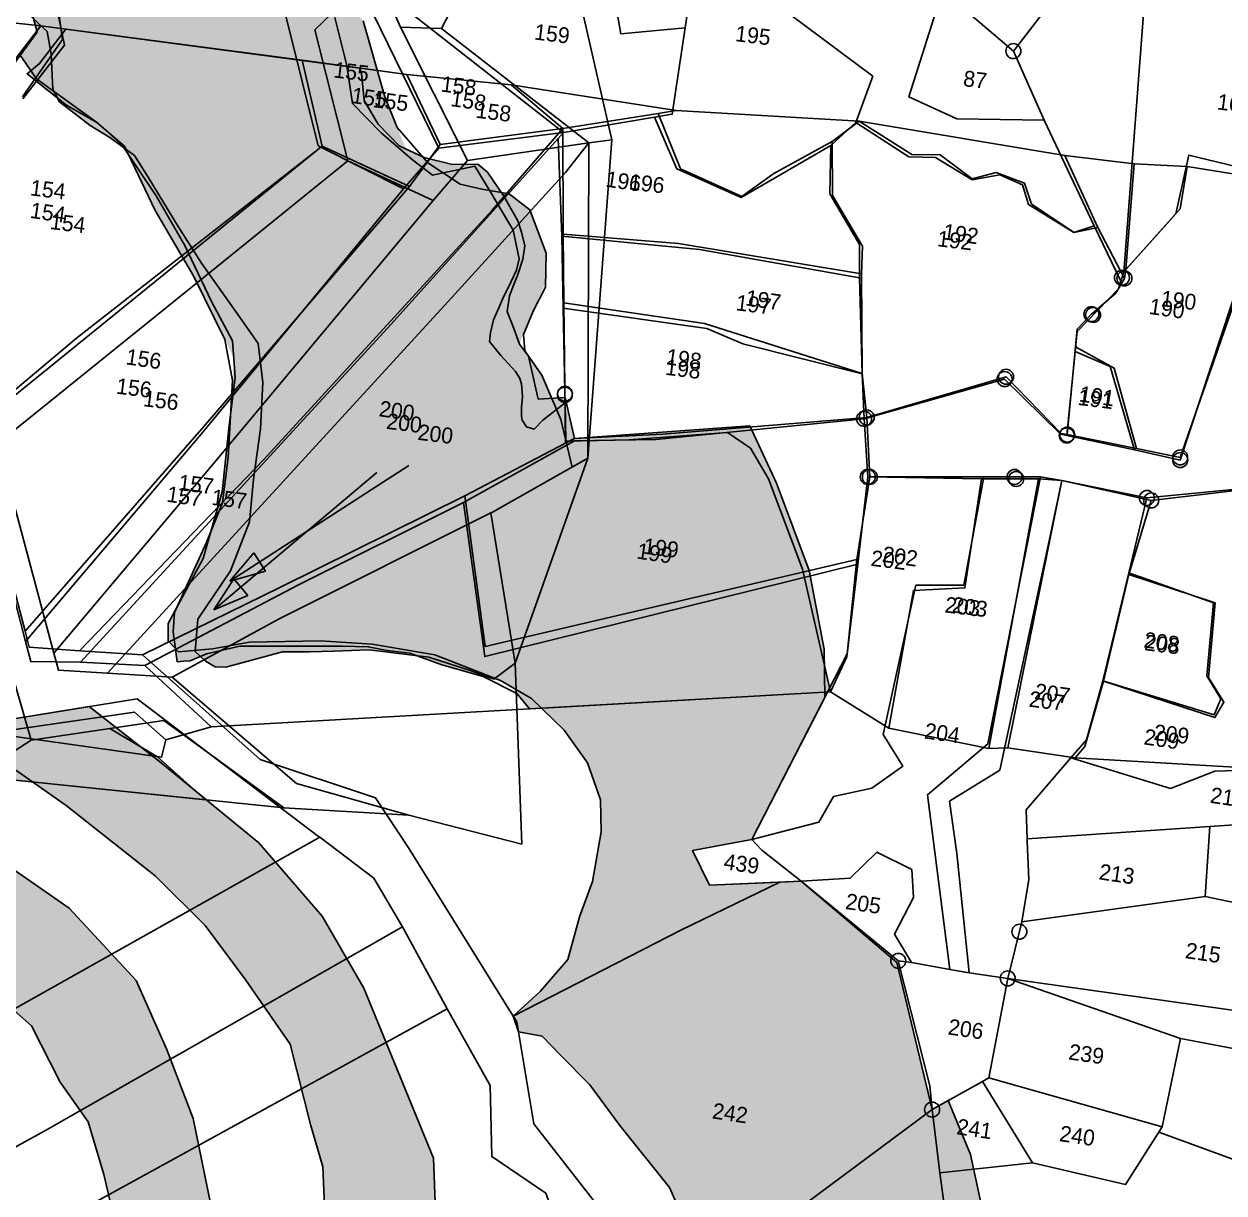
# Model space of a CAD drawing. Header units: metres. Extents: x 284220 to 286737, y 2014914 to 2019184.
# Drawn here: x 285745 to 286114.7, y 2016695.7 to 2017055.6 of the extents above; entities that cross this region are included whole.
import ezdxf
from ezdxf.enums import TextEntityAlignment as Align

# ---------------------------------------------------------------- set-up
doc = ezdxf.new("R2010")
doc.units = ezdxf.units.M
doc.header["$MEASUREMENT"] = 0
for name, color, linetype in [('OFF', 1, 'Continuous'), ('POLY_HATCH', 12, 'Continuous'), ('POLY_PARCEL', 6, 'Continuous'), ('POLY_ROAD', 30, 'Continuous'), ('POLY_WATER', 4, 'Continuous'), ('SYM_ARROW', 1, 'Continuous'), ('SYM_STONE', 1, 'Continuous'), ('TEXT_PARCEL', 7, 'Continuous')]:
    doc.layers.add(name, color=color, linetype=linetype)
doc.styles.add('TEXT_MAP', font='', dxfattribs={"height": 2.5})
doc.styles.get('TEXT_MAP').set_extended_font_data('Kruti Dev 050')
pattern_1 = [(355.24487, (285132.29, 2014891.3235), (3.5937045, 3.0417426), [3.329182, -3.329182]), (85.24487, (285135.6076, 2014891.0475), (-3.0417426, 3.5937045), [3.329182, -3.329182])]
pattern_2 = [(356.61364, (284345.1716, 2016820.4153), (3.52002, 3.126719), [3.329182, -3.329182]), (86.61364, (284348.495, 2016820.2186), (-3.126719, 3.52002), [3.329182, -3.329182])]

# ---------------------------------------------------------------- blocks, each defined once
blk = doc.blocks.new('STONE')
blk.add_circle((0, 0), 0.851)
blk = doc.blocks.new('ARROWASPECT')
h = blk.add_hatch(color=256)
h.paths.add_polyline_path([(2.85, -2.85), (3.72, -1.98), (0, 0)])
h.paths.add_polyline_path([(0, 0), (1.98, -3.72), (2.85, -2.85)])
for points in [[(0, 0), (17.15, -17.15)], [(0, 0), (1.98, -3.72)], [(0, 0), (3.72, -1.98)], [(3.72, -1.98), (1.98, -3.72)]]:
    blk.add_lwpolyline(points)
blk = doc.blocks.new('4423')
at = {"layer": 'POLY_HATCH'}
h = blk.add_hatch(dxfattribs=at)
h.set_pattern_fill('ZIGZAG', color=256, scale=26.633459, angle=-3.3864, style=0)
h.set_pattern_definition(pattern_2)
h.paths.add_polyline_path([(285736.61, 2017023.95), (285750.27, 2017023.14), (285758.49, 2017022.65), (285771.82, 2017011.54), (285773.57, 2016995.06), (285775.82, 2016991.41), (285785.62, 2016984.86), (285798.38, 2016978.26), (285804.1, 2016970.41), (285814.16, 2016956.11), (285821.96, 2016945.46), (285834.41, 2016929.97), (285840.63, 2016922.22), (285842.75, 2016910.5), (285842.97, 2016896.44), (285841.83, 2016881.13), (285841.42, 2016868.16), (285836.65, 2016852.98), (285827.66, 2016837.7), (285827.43, 2016827.87), (285830.79, 2016825.22), (285833.86, 2016823.63), (285837.03, 2016823.79), (285853.89, 2016829.47), (285862.01, 2016830.04), (285869.43, 2016830.66), (285880.04, 2016831.79), (285898.26, 2016830.71), (285918.56, 2016825.5), (285924.52, 2016830.58), (285939.91, 2016884.72), (285933.6, 2016905.07), (285926.99, 2016918.11), (285919.69, 2016927.3), (285926.39, 2016946.4), (285926.01, 2016955.06), (285920.18, 2016967.9), (285913.67, 2016972.3), (285899.57, 2016973.73), (285881.45, 2016984.17), (285874.13, 2016999.24), (285866.15, 2017021.75), (285848.39, 2017042.48), (285835.91, 2017051.3), (285827.95, 2017053.52), (285821.42, 2017052.13), (285817.23, 2017058.59), (285802.8, 2017073.99), (285794.29, 2017090.65), (285788.77, 2017104.33), (285792.2, 2017108.45), (285780.06, 2017132.9), (285766.24, 2017127.45), (285759.68, 2017135.56), (285754, 2017146.44), (285747.61, 2017151.39), (285736.81, 2017156.17), (285719.5, 2017172.81), (285727.04, 2017181.08), (285722.9, 2017193.09), (285716.77, 2017208.21), (285712.78, 2017215.81), (285634.49, 2017252.01), (285632.16, 2017293.71), (285629.7, 2017339.08), (285607.13, 2017370.54), (285576.81, 2017381.45), (285570.67, 2017378.1), (285558.99, 2017382.66), (285553.42, 2017389.66), (285540.94, 2017404.46), (285526.11, 2017427.05), (285526.63, 2017435.87), (285528.01, 2017441.41), (285529.27, 2017450.82), (285528.55, 2017456.49), (285513.58, 2017497.22), (285506.53, 2017494.33), (285502.4, 2017489.21), (285512.76, 2017445.07), (285510.61, 2017433.58), (285508.53, 2017422.11), (285509.56, 2017415.72), (285521.61, 2017399.55), (285545.18, 2017376.02), (285555.25, 2017368.04), (285589.61, 2017358.93), (285601.99, 2017344.02), (285611.95, 2017327.58), (285614.39, 2017315.49), (285616.71, 2017291.66), (285615.68, 2017277.82), (285615.47, 2017250.43), (285611.32, 2017239.78), (285600.23, 2017224.62), (285586.2, 2017213.17), (285603.49, 2017193.72), (285612.67, 2017196.27), (285634.04, 2017177.09), (285643.89, 2017165.26), (285665.64, 2017132.57), (285666.23, 2017121.08), (285666.73, 2017113.5), (285665.18, 2017103.22), (285664.91, 2017098.67), (285670.95, 2017096.89), (285673.43, 2017088.33), (285672.17, 2017072.94), (285666.81, 2017047.61), (285663.78, 2017025.97), (285685.25, 2017001.23), (285693.43, 2017007.18), (285697.84, 2017010.43), (285701.55, 2017013.72), (285717.35, 2017019.95)])
h = blk.add_hatch(dxfattribs=at)
h.set_pattern_fill('ZIGZAG', color=256, scale=26.633459, angle=-3.3864, style=0)
h.set_pattern_definition([(356.61364, (285447.549, 2016812.835), (3.52002, 3.126719), [3.329182, -3.329182]), (86.61364, (285450.8724, 2016812.6385), (-3.126719, 3.52002), [3.329182, -3.329182])])
h.paths.add_polyline_path([(285763.73, 2017024.12), (285767.78, 2017012.05), (285763.1, 2017004.83), (285768.41, 2016997.99), (285795.41, 2016981.03), (285806.9, 2016960.45), (285819.87, 2016941.23), (285833.52, 2016917.35), (285833.83, 2016876.11), (285828.69, 2016860.89), (285820.43, 2016839.29), (285820.48, 2016833.48), (285822.27, 2016824.46), (285826.18, 2016825.01), (285836.1, 2016830.03), (285853.29, 2016831.15), (285871.97, 2016832.37), (285887.51, 2016833), (285902.38, 2016828.63), (285922.96, 2016824.26), (285929.72, 2016817.05), (285937.22, 2016817.96), (286020.42, 2016828), (286009.56, 2016864.52), (285997.57, 2016891.19), (285991.5, 2016900.07), (285984.3, 2016904.42), (285954.64, 2016900.23), (285922.28, 2016897.61), (285925.69, 2016901.64), (285921.1, 2016902.69), (285921.6, 2016911.18), (285921.06, 2016915.09), (285920.38, 2016916.68), (285918.95, 2016918.7), (285909.17, 2016928.01), (285912.7, 2016937.67), (285917.71, 2016951.92), (285917.87, 2016952.86), (285915.57, 2016961.43), (285908.07, 2016972.34), (285902.71, 2016980.01), (285890.1, 2016976.5), (285877.42, 2016985), (285864.54, 2016996.61), (285862.11, 2017007.99), (285857.52, 2017022.21), (285848.55, 2017034.36), (285839.87, 2017044.95), (285828.72, 2017052.97), (285821.92, 2017056.09), (285810.34, 2017056.14), (285777.05, 2017126.87), (285773.09, 2017135.16), (285766.04, 2017133.78), (285757.34, 2017130.81), (285754.5, 2017135.24), (285749.35, 2017142.77), (285742.56, 2017152.47), (285726.64, 2017161.92), (285711.92, 2017176.18), (285718.85, 2017183.74), (285717.03, 2017199.31), (285715.08, 2017205.62), (285711.18, 2017217.43), (285679.74, 2017232.18), (285636.38, 2017252.53), (285628.03, 2017256.44), (285625.64, 2017296.82), (285622.45, 2017343.74), (285601.69, 2017374.21), (285565.06, 2017388.07), (285558.72, 2017382.65), (285548.82, 2017391.63), (285531.37, 2017409.86), (285530.83, 2017377.6), (285547.96, 2017370.74), (285577.31, 2017366.19), (285593.68, 2017350.6), (285603.81, 2017331.79), (285607.64, 2017311.42), (285610.12, 2017273.81), (285607.36, 2017246.24), (285596.91, 2017233.91), (285576.78, 2017219.34), (285595.46, 2017198.23), (285603.95, 2017201.65), (285610.6, 2017196.68), (285630.88, 2017177.03), (285660.35, 2017128.88), (285659.52, 2017099.09), (285667.63, 2017103.06), (285666.24, 2017079.59), (285659.32, 2017054.42), (285654.15, 2017031.53), (285678.88, 2017003.05), (285695.98, 2017016.49), (285701.54, 2017020.93), (285718.35, 2017023.42), (285738.54, 2017030.69), (285759.61, 2017018.89)])
h = blk.add_hatch(dxfattribs=at)
h.set_pattern_fill('ZIGZAG', color=256, scale=26.633459, angle=-3.3864, style=0)
h.set_pattern_definition(pattern_2)
h.paths.add_polyline_path([(285060.38, 2017282.29), (285037.91, 2017294.46), (285022.86, 2017299.46), (285010.95, 2017300.54), (284990.25, 2017300.87), (284982.88, 2017296.66), (284981.73, 2017268.24), (284989.47, 2017259.93), (285000.68, 2017259.64), (285020.74, 2017257.34), (285042.98, 2017253.78), (285063.35, 2017243.97), (285078.04, 2017233), (285094.27, 2017216.34), (285105.94, 2017203.57), (285123.99, 2017210.63), (285103.13, 2017233.39), (285080.97, 2017263.49)])
h.paths.add_polyline_path([(285833.49, 2016783.31), (285818.06, 2016795.36), (285803.11, 2016802.98), (285779.6, 2016797.99), (285767.07, 2016788.81), (285763.68, 2016786.03)])
h = blk.add_hatch(dxfattribs=at)
h.set_pattern_fill('ZIGZAG', color=256, scale=26.633459, angle=-4.7551, style=0)
h.set_pattern_definition(pattern_1)
h.paths.add_polyline_path([(285819.34, 2016793.62), (285796.48, 2016809.24), (285770.27, 2016803.26), (285761.65, 2016797.05), (285791.41, 2016778.89), (285819.68, 2016759.32), (285835.74, 2016745.33), (285849.12, 2016729.53), (285863.8, 2016711.09), (285871.44, 2016687.16), (285875.97, 2016674.62), (285878.54, 2016650.61), (285878.59, 2016633.51), (285880.51, 2016619.55), (285889.03, 2016606.18), (285904.3, 2016588.71), (285919.37, 2016561.83), (285921.68, 2016553.03), (285921.09, 2016539.91), (285919.34, 2016525.48), (285919.92, 2016513.68), (285920.51, 2016502.49), (285929.03, 2016495.19), (285946.26, 2016483.13), (285949.87, 2016480.11), (285956.84, 2016432.86), (285962.04, 2016422.29), (285965.06, 2016415.97), (285966.61, 2016410.27), (285965.78, 2016400.21), (285965.55, 2016390.9), (285963.6, 2016386.21), (285963.44, 2016372.04), (285963.27, 2016357.88), (285964.36, 2016340.57), (285968.14, 2016318.98), (285971.65, 2016299.92), (285958.92, 2016291.72), (285957.7, 2016303.14), (285954.51, 2016313.53), (285942.85, 2016337.8), (285935.72, 2016349.53), (285935.05, 2016359.72), (285935.88, 2016369.78), (285939.86, 2016393.25), (285943.14, 2016427.75), (285940.5, 2016456.84), (285937.6, 2016470.75), (285929.63, 2016484.58), (285916.79, 2016494.76), (285902.37, 2016510.14), (285896.62, 2016520.24), (285891.58, 2016538.89), (285889.44, 2016555.78), (285882.69, 2016565.97), (285856.3, 2016589.94), (285850.64, 2016594.97), (285848.63, 2016607.29), (285847.99, 2016630.13), (285844, 2016656.62), (285835.86, 2016686.67), (285826.42, 2016707.21), (285815.93, 2016727.33), (285794.33, 2016747.86), (285776, 2016759.01), (285745.39, 2016768.64), (285729.04, 2016771.41), (285705.25, 2016752.5), (285699.97, 2016748.3), (285702.78, 2016762.06), (285703.03, 2016783.31), (285698.29, 2016811.56), (285684.4, 2016857.78), (285667.6, 2016889.98), (285661.97, 2016913.74), (285662.39, 2016924.85), (285657.85, 2016949.53), (285649.62, 2016975.74), (285627.93, 2017005.6), (285619.34, 2017022.9), (285594.65, 2017025.14), (285604.84, 2017001.47), (285614.78, 2016986.97), (285621.66, 2016978.3), (285628.85, 2016966.13), (285632.19, 2016952.61), (285635.88, 2016936.1), (285636.93, 2016924.36), (285638.07, 2016913.63), (285643.4, 2016892.42), (285652.67, 2016869.88), (285663.24, 2016847.88), (285672.18, 2016827.39), (285679.86, 2016797.88), (285681.92, 2016786.06), (285683.76, 2016771.73), (285684.44, 2016761.54), (285683.98, 2016756.01), (285683.22, 2016746.96), (285682.22, 2016740.97), (285681.51, 2016738.49), (285694.97, 2016741.93), (285713.63, 2016746.96), (285723.27, 2016747.17), (285733.17, 2016744.32), (285745.88, 2016738.71), (285763.74, 2016728.11), (285785.18, 2016711.64), (285794.95, 2016695.13), (285804.14, 2016683.73), (285809.93, 2016668.05), (285812.7, 2016658.71), (285815.59, 2016644.79), (285818.78, 2016622.24), (285821.07, 2016611.09), (285820.23, 2016601.03), (285818.18, 2016588.54), (285821.24, 2016582.72), (285826.9, 2016577.69), (285838.86, 2016569.1), (285850.85, 2016561.01), (285857.35, 2016553.89), (285865.24, 2016545.13), (285870.27, 2016526.48), (285877.82, 2016513.7), (285886.47, 2016495.76), (285894.4, 2016481.43), (285901.28, 2016466.67), (285909.75, 2016452.8), (285909.58, 2016444.71), (285914.49, 2016424.55), (285915.33, 2016416.38), (285911.88, 2016392.53), (285912.89, 2016380.29), (285913.18, 2016371.66), (285911.89, 2016368.22), (285908.2, 2016360.42), (285907.23, 2016354.93), (285907.61, 2016353.38), (285910.63, 2016340.98), (285921.2, 2016321.87), (285924.9, 2016311.43), (285927.46, 2016299.57), (285924.52, 2016282.59), (285922.35, 2016274.67), (285919.41, 2016266.28), (285877.11, 2016239.06), (285874.8, 2016245.2), (285877.31, 2016275.38), (285877.13, 2016315.91), (285876.83, 2016336.7), (285875.27, 2016348.03), (285867.44, 2016357.74), (285857.2, 2016368.72), (285824.45, 2016352.7), (285813.59, 2016343.98), (285820.6, 2016336.82), (285829.57, 2016328.98), (285835.45, 2016320.39), (285839.43, 2016307.4), (285842.63, 2016278.77), (285842.21, 2016273.74), (285840.95, 2016252.58), (285845.11, 2016235.52), (285851.72, 2016222.71), (285843.09, 2016217.15), (285836.79, 2016213.06), (285844.63, 2016205.9), (285860.49, 2016195.47), (285869.63, 2016189.64), (285881.21, 2016176.52), (285893.37, 2016164.37), (285897.65, 2016154.9), (285899.29, 2016144.13), (285898.2, 2016118.9), (285898, 2016104.23), (285903.66, 2016099.2), (285919.18, 2016084.74), (285927.52, 2016075.44), (285931.05, 2016062.99), (285933.69, 2016046.06), (285941.04, 2016030.76), (285944.56, 2016018.31), (285943.1, 2016006.79), (285937.73, 2015991.03), (285934.06, 2015982.5), (285941.16, 2015979.95), (285963.19, 2016013.46), (285968.14, 2016084.41), (285953.83, 2016102.53), (285952.97, 2016132.62), (285956.06, 2016152.48), (285945.6, 2016182.43), (285951.79, 2016206.99), (285967.93, 2016243.49), (285982.99, 2016297.64), (285983.71, 2016306.36), (285984.07, 2016380.16), (285983.35, 2016399.8), (285984.62, 2016425.2), (285984.78, 2016438.16), (285978.15, 2016454.52), (285964.75, 2016487.62), (285962.88, 2016492.46), (285939.21, 2016509.44), (285934.46, 2016519.3), (285933.83, 2016523.91), (285937.73, 2016540.3), (285939.83, 2016547.21), (285935.92, 2016567.29), (285930.59, 2016582.42), (285915.28, 2016605.47), (285907.1, 2016622.86), (285906.14, 2016635.6), (285907.18, 2016654.25), (285910.7, 2016666.11), (285909.27, 2016679.4), (285884.94, 2016729.41), (285870.97, 2016750.33), (285850.41, 2016771.28)])
h = blk.add_hatch(dxfattribs=at)
h.set_pattern_fill('ZIGZAG', color=256, scale=26.633459, angle=-4.7551, style=0)
h.set_pattern_definition(pattern_1)
h.paths.add_polyline_path([(286137.48, 2016306.97), (286138.38, 2016317.75), (286135.95, 2016327.2), (286131.37, 2016340.61), (286125.85, 2016350.96), (286106.64, 2016371.45), (286087.62, 2016379.55), (286077.51, 2016383.93), (286071.15, 2016389.68), (286079.6, 2016394.61), (286097.35, 2016404.79), (286103.77, 2016409.48), (286094.92, 2016424.12), (286081.93, 2016442.09), (286069.94, 2016457.56), (286060.49, 2016464.78), (286039.35, 2016471.76), (286025.8, 2016473.29), (286023.03, 2016473.93), (286022.43, 2016476.39), (286024.3, 2016479.45), (286028.86, 2016485.9), (286031.39, 2016487.3), (286033.45, 2016487.93), (286036.38, 2016489.3), (286038.81, 2016489.5), (286040.41, 2016489.37), (286044.32, 2016489.47), (286051.59, 2016488.44), (286054.72, 2016487.37), (286058.52, 2016484.64), (286068.51, 2016478.99), (286080.1, 2016468.37), (286090.89, 2016457.83), (286106.17, 2016443.29), (286125.52, 2016450.14), (286118.96, 2016452.21), (286080.26, 2016505.6), (286070.33, 2016505.77), (286059.65, 2016507.87), (286053.75, 2016509.56), (286050.66, 2016511.03), (286050.39, 2016512.66), (286050.99, 2016515.02), (286058.38, 2016526.47), (286070.47, 2016541.39), (286080.88, 2016560.23), (286085.01, 2016575.96), (286086.47, 2016583.88), (286085.4, 2016619.35), (286082.07, 2016646.97), (286075.67, 2016676.45), (286071.64, 2016690.85), (286063.88, 2016706.65), (286059.19, 2016703.63), (286045.68, 2016747.4), (286015.17, 2016770.13), (285987.54, 2016767.17), (285981.73, 2016777.3), (285999.48, 2016781.82), (286018.83, 2016826.16), (286017.63, 2016840.73), (286011.6, 2016864.2), (286000.01, 2016890.04), (285990.87, 2016906.79), (285938.07, 2016899.6), (285934.46, 2016911.77), (285926.37, 2016910.84), (285922.61, 2016923.61), (285919.68, 2016927.07), (285917.65, 2016931.66), (285915.25, 2016936.69), (285915.65, 2016941.48), (285916.75, 2016945.01), (285917.81, 2016948.13), (285919.01, 2016952.86), (285919.34, 2016956.85), (285918.07, 2016960.98), (285916.74, 2016964.31), (285912.11, 2016971.53), (285906.65, 2016978.41), (285903.62, 2016980.67), (285895.93, 2016980.11), (285887.21, 2016981.64), (285879.42, 2016984.7), (285872.69, 2016990.89), (285868.03, 2016997.71), (285866.7, 2017005.86), (285866.04, 2017007.45), (285776.37, 2017013.57), (285769.03, 2017002.64), (285765.53, 2016999.32), (285769.33, 2016996.59), (285778.08, 2016990.63), (285787.74, 2016985.81), (285795.66, 2016979.52), (285806.92, 2016964.92), (285816.58, 2016950.44), (285825.67, 2016934.01), (285832.76, 2016922.56), (285834.26, 2016911.58), (285833.37, 2016895.98), (285832.57, 2016876.75), (285828.05, 2016856.22), (285820.66, 2016839.95), (285818.72, 2016835.86), (285819.09, 2016830.6), (285822.45, 2016827.51), (285832.64, 2016829.07), (285843.73, 2016831.77), (285865.2, 2016833.6), (285880.88, 2016833.5), (285900.02, 2016831.51), (285920.4, 2016824.99), (285930.06, 2016820.16), (285940.58, 2016811.25), (285948.24, 2016801.77), (285952.97, 2016790.92), (285953.77, 2016781.2), (285952.11, 2016766.06), (285948.78, 2016755.08), (285946.08, 2016742.04), (285938.4, 2016731.83), (285930.72, 2016723.83), (285932.62, 2016719.15), (285939.79, 2016718.28), (285945.78, 2016712.95), (285955.14, 2016704.54), (285965.03, 2016692.86), (285981.25, 2016675.03), (285991.3, 2016655.7), (285998.81, 2016652.53), (286006.32, 2016637.96), (286009.35, 2016626.05), (286011.85, 2016617.4), (286012.45, 2016610.12), (286011.49, 2016603.36), (286010.45, 2016585.96), (286009.92, 2016579.57), (286007.79, 2016573.31), (286001.1, 2016560.6), (285994.98, 2016554.68), (285989.99, 2016547.86), (285986.79, 2016543.88), (285981.94, 2016545.37), (285960.68, 2016517.38), (285981.44, 2016498.09), (286000.92, 2016434.52), (286000.4, 2016352.18), (286005.47, 2016341.9), (286010.34, 2016323), (286011.47, 2016307.63), (286011.34, 2016296.38), (286011.17, 2016289.56), (286007.98, 2016275.35), (285998.16, 2016254.06), (285980.86, 2016220.12), (285972.34, 2016204.74), (285968.58, 2016198.22), (285968.62, 2016178.66), (285976.55, 2016148.25), (285979.07, 2016129.49), (286097.23, 2016167.78), (286101.36, 2016177.02), (286109.08, 2016192.46), (286119.07, 2016210.93), (286124.66, 2016224.94), (286129.18, 2016240.64), (286131.87, 2016258.51), (286136.25, 2016292.2)])
blk.add_circle((286121.72, 2016904.75), 2.27)
at = {"layer": 'OFF'}
for points in [[(285943.69, 2016990.56), (285924.97, 2017053.66)], [(285743.35, 2017015.16), (285768.78, 2017014.08)], [(285768.78, 2017014.08), (285848.49, 2017008.73)], [(285848.49, 2017008.73), (285880.4, 2017006.39)], [(285880.4, 2017006.39), (285912.12, 2017005.3)], [(285912.12, 2017005.3), (285962.56, 2017000.68)], [(285962.56, 2017000.68), (286018.12, 2017000.98)], [(286018.12, 2017000.98), (286080.97, 2016994.57)], [(286080.97, 2016994.57), (286102.11, 2016993.46)], [(286102.11, 2016993.46), (286118.21, 2016993.62)], [(286118.21, 2016993.62), (286150.58, 2016990.54)], [(285942.51, 2016893.89), (285943.69, 2016990.56)], [(285924.52, 2016830.58), (285942.51, 2016893.89)], [(285833.72, 2016805.46), (286020.42, 2016828)], [(285895.24, 2016782.59), (285929.99, 2016776.01), (285924.52, 2016830.58)], [(286020.42, 2016828), (286038.74, 2016818.14)], [(286038.74, 2016818.14), (286069.41, 2016813.85)], [(286069.41, 2016813.85), (286075.17, 2016814.46)], [(286075.17, 2016814.46), (286095.65, 2016812.68)], [(286095.65, 2016812.68), (286154.42, 2016813.01)], [(285820.25, 2016800.67), (285833.72, 2016805.46)], [(285755.62, 2016800.21), (285819.37, 2016795.29), (285820.25, 2016800.67)], [(285763.68, 2016786.03), (285857.28, 2016782.39)], [(285857.28, 2016782.39), (285895.24, 2016782.59)]]:
    blk.add_lwpolyline(points, dxfattribs=at)
at = {"layer": 'POLY_HATCH'}
for points in [[(285866.15, 2017021.75), (285874.13, 2016999.24), (285878.52, 2016990.19), (285888.47, 2016980.12), (285898.67, 2016974.25), (285905.29, 2016973.15), (285913.67, 2016972.3), (285920.18, 2016967.9), (285926.01, 2016955.06), (285926.46, 2016944.84), (285923.2, 2016937.31), (285920.67, 2016930.08), (285921.43, 2016925.11), (285926.99, 2016918.11), (285933.6, 2016905.07), (285937.98, 2016890.94), (285942.51, 2016893.89), (285924.52, 2016830.58), (285918.33, 2016825.31), (285910.73, 2016827.51), (285898.26, 2016830.71), (285880.04, 2016831.79), (285869.43, 2016830.66), (285862.01, 2016830.04), (285853.89, 2016829.47), (285837.03, 2016823.79), (285833.86, 2016823.63), (285830.79, 2016825.22), (285827.43, 2016827.87), (285827.66, 2016837.7), (285836.65, 2016852.98), (285841.42, 2016868.16), (285841.83, 2016881.13), (285842.97, 2016896.44), (285842.75, 2016910.5), (285840.63, 2016922.22), (285834.41, 2016929.97), (285821.96, 2016945.46), (285814.16, 2016956.11), (285804.1, 2016970.41), (285799.55, 2016976.66), (285791.76, 2016981.68), (285785.62, 2016984.86), (285775.82, 2016991.41), (285773.57, 2016995.06), (285772.44, 2017005.66), (285770.73, 2017012.44), (285763.03, 2017018.87)], [(285857.52, 2017022.21), (285862.11, 2017007.99), (285864.54, 2016996.61), (285873.74, 2016988.32), (285883.76, 2016980.75), (285890.1, 2016976.5), (285902.71, 2016980.01), (285908.07, 2016972.34), (285915.57, 2016961.43), (285917.87, 2016952.86), (285917.28, 2016949.41), (285915.89, 2016945.62), (285913.64, 2016940.33), (285912.7, 2016937.67), (285911.32, 2016933.88), (285910.7, 2016930.04), (285910.54, 2016927.34), (285914.18, 2016923.25), (285918.95, 2016918.7), (285920.38, 2016916.68), (285921.06, 2016915.09), (285921.6, 2016911.18), (285921.42, 2016908.1), (285921.65, 2016905.37), (285921.97, 2016904.19), (285923.4, 2016902.17), (285925.69, 2016901.64), (285928.19, 2016904.59), (285934.55, 2016910.17), (285935.5, 2016898.68), (285954.64, 2016900.23), (285984.3, 2016904.42), (285991.5, 2016900.07), (285997.57, 2016891.19), (286009.56, 2016864.52), (286020.42, 2016828), (285937.22, 2016817.96), (285929.72, 2016817.05), (285925.6, 2016821.45), (285915.01, 2016825.95), (285902.38, 2016828.63), (285892.47, 2016831.54), (285885.51, 2016831.96), (285879.74, 2016832.68), (285871.97, 2016832.37), (285853.29, 2016831.15), (285840.84, 2016830.34), (285830.97, 2016827.43), (285826.18, 2016825.01), (285824.22, 2016824.73), (285822.27, 2016824.46), (285820.48, 2016833.48), (285820.43, 2016839.29), (285828.69, 2016860.89), (285832.92, 2016873.42), (285833.74, 2016887.32), (285833.57, 2016910.58), (285830.41, 2016922.78), (285819.87, 2016941.23), (285806.9, 2016960.45), (285796.38, 2016979.28), (285787.47, 2016986.01), (285768.41, 2016997.99), (285763.1, 2017004.83), (285767.78, 2017012.05), (285763.73, 2017024.12)], [(285763.74, 2016728.11), (285785.18, 2016711.64), (285794.95, 2016695.13), (285804.14, 2016683.73), (285809.93, 2016668.05), (285812.7, 2016658.71)], [(285910.7, 2016666.11), (285909.27, 2016679.4), (285884.94, 2016729.41), (285870.97, 2016750.33), (285850.41, 2016771.28), (285819.34, 2016793.62), (285796.48, 2016809.24), (285770.27, 2016803.26), (285761.65, 2016797.05), (285791.41, 2016778.89), (285819.68, 2016759.32), (285835.74, 2016745.33), (285849.12, 2016729.53), (285863.8, 2016711.09), (285871.44, 2016687.16), (285875.97, 2016674.62), (285878.54, 2016650.61)], [(285844, 2016656.62), (285835.86, 2016686.67), (285826.42, 2016707.21), (285815.93, 2016727.33), (285794.33, 2016747.86), (285776, 2016759.01), (285745.39, 2016768.64), (285729.04, 2016771.41), (285705.25, 2016752.5), (285699.97, 2016748.3), (285702.78, 2016762.06), (285703.03, 2016783.31), (285698.29, 2016811.56), (285684.4, 2016857.78), (285667.6, 2016889.98), (285661.97, 2016913.74), (285662.39, 2016924.85), (285657.85, 2016949.53), (285649.62, 2016975.74), (285627.93, 2017005.6), (285619.34, 2017022.9), (285594.65, 2017025.14)], [(285776.37, 2017013.57), (285769.03, 2017002.64), (285765.53, 2016999.32), (285769.33, 2016996.59), (285778.08, 2016990.63), (285787.74, 2016985.81), (285795.66, 2016979.52), (285806.92, 2016964.92), (285816.58, 2016950.44), (285825.67, 2016934.01), (285832.76, 2016922.56), (285834.26, 2016911.58), (285833.37, 2016895.98), (285832.57, 2016876.75), (285828.05, 2016856.22), (285820.66, 2016839.95), (285818.72, 2016835.86), (285819.09, 2016830.6), (285822.45, 2016827.51), (285832.64, 2016829.07), (285843.73, 2016831.77), (285865.2, 2016833.6), (285880.88, 2016833.5), (285900.02, 2016831.51), (285920.4, 2016824.99), (285930.06, 2016820.16), (285940.58, 2016811.25), (285948.24, 2016801.77), (285952.97, 2016790.92), (285953.77, 2016781.2), (285952.11, 2016766.06), (285948.78, 2016755.08), (285946.08, 2016742.04), (285938.4, 2016731.83), (285930.72, 2016723.83), (285932.62, 2016719.15), (285939.79, 2016718.28), (285945.78, 2016712.95), (285955.14, 2016704.54), (285965.03, 2016692.86), (285981.25, 2016675.03), (285991.3, 2016655.7)], [(286075.67, 2016676.45), (286071.64, 2016690.85), (286063.88, 2016706.65), (286059.19, 2016703.63), (286045.68, 2016747.4), (286015.17, 2016770.13), (285987.54, 2016767.17), (285981.73, 2016777.3), (285999.48, 2016781.82), (286018.83, 2016826.16), (286017.63, 2016840.73), (286011.6, 2016864.2), (286000.01, 2016890.04), (285990.87, 2016906.79), (285938.07, 2016899.6), (285934.46, 2016911.77), (285926.37, 2016910.84), (285922.61, 2016923.61), (285919.68, 2016927.07), (285917.65, 2016931.66), (285915.25, 2016936.69), (285915.65, 2016941.48), (285916.75, 2016945.01), (285917.81, 2016948.13), (285919.01, 2016952.86), (285919.34, 2016956.85), (285918.07, 2016960.98), (285916.74, 2016964.31), (285912.11, 2016971.53), (285906.65, 2016978.41), (285903.62, 2016980.67), (285895.93, 2016980.11), (285887.21, 2016981.64), (285879.42, 2016984.7), (285872.69, 2016990.89), (285868.03, 2016997.71), (285866.7, 2017005.86), (285866.04, 2017007.45), (285776.37, 2017013.57)], [(285763.68, 2016786.03), (285767.07, 2016788.81), (285779.6, 2016797.99), (285803.11, 2016802.98), (285818.06, 2016795.36), (285833.49, 2016783.31), (285763.68, 2016786.03)]]:
    blk.add_lwpolyline(points, dxfattribs=at)
at = {"layer": 'POLY_PARCEL'}
for points in [[(285963.66, 2017025.91), (285967.97, 2017076.22)], [(286063.39, 2017025.15), (286075.81, 2017043.62), (286066.53, 2017053.27), (286020.54, 2017062.64), (286005.96, 2017070.15), (285993.34, 2017069.17), (285985.04, 2017074.58)], [(286101.01, 2016960.56), (286102.23, 2017058.85), (286113.74, 2017068.68)], [(285756.31, 2016994.39), (285767.78, 2017012.05), (285763.73, 2017024.12), (285808.07, 2017060.97)], [(285764.76, 2016991.67), (285776.25, 2017008.66), (285772.7, 2017021.61), (285817.23, 2017058.59)], [(285978.17, 2017058.25), (285978.25, 2017042.99), (286021.4, 2017014.84), (286017.11, 2017000.57)], [(285936.34, 2017056.03), (285944.3, 2017022.85), (285963.66, 2017025.91)], [(286074.03, 2017004.85), (286047.59, 2017003.64), (286032.66, 2017009.28), (286040.83, 2017042.11)], [(286040.83, 2017042.11), (286063.39, 2017025.15)], [(285855.78, 2016982.79), (285854.95, 2016983.14), (285842.78, 2017021.39), (285860.39, 2017039.21)], [(285864.21, 2016979.21), (285851.71, 2017018.16), (285869.02, 2017037.19)], [(285869.02, 2017037.19), (285877.6, 2017020.57)], [(285889.96, 2017020.98), (285894.49, 2017031.28)], [(285764.54, 2016992.25), (285775.62, 2017010.33), (285772.88, 2017023.19), (285782.07, 2017030.4)], [(285869.16, 2017023.87), (285891.49, 2016984.79)], [(285928.93, 2016991.9), (285881.81, 2017024.1)], [(285956.15, 2016998.27), (285961.45, 2016999.51), (285963.66, 2017025.91)], [(286074.03, 2017004.85), (286063.39, 2017025.15)], [(285877.6, 2017020.57), (285889.96, 2017020.98)], [(285877.6, 2017020.57), (285900.38, 2016981.62)], [(285889.96, 2017020.98), (285936.8, 2016989.23)], [(285757.03, 2016996.77), (285768.78, 2017014.08)], [(285848.49, 2017008.73), (285856.15, 2016983.11)], [(285891.84, 2016985.92), (285880.4, 2017006.39)], [(285928.62, 2016993.04), (285912.12, 2017005.3)], [(286091.23, 2016973.91), (286074.03, 2017004.85)], [(285928.62, 2016993.04), (285957.14, 2016999.46)], [(285928.93, 2016991.9), (285956.15, 2016998.27)], [(286010.02, 2016993.12), (285983.87, 2016975.71), (285963.87, 2016983.05), (285956.15, 2016998.27)], [(285957.14, 2016999.46), (285962.56, 2017000.68)], [(285957.14, 2016999.46), (285964.96, 2016983.12), (285984.09, 2016975.95), (285993.3, 2016983.55), (286010.28, 2016994.35)], [(286017.11, 2017000.57), (286010.02, 2016993.12)], [(286010.28, 2016994.35), (286018.12, 2017000.98)], [(286017.11, 2017000.57), (286033.8, 2016991.22), (286041.92, 2016991.49), (286053.45, 2016985.46), (286061.71, 2016987.55), (286068.69, 2016984.95), (286070.92, 2016979.08), (286085.14, 2016971.5), (286091.23, 2016973.91)], [(286018.12, 2017000.98), (286034.65, 2016992), (286043.26, 2016992.35), (286053.43, 2016985.72), (286060.5, 2016988.13), (286069.28, 2016985.47), (286071.77, 2016979.27), (286085.27, 2016971.5), (286092.3, 2016973.49)], [(286092.3, 2016973.49), (286080.97, 2016994.57)], [(286151.11, 2016991.41), (286118.45, 2016997.11), (286115.67, 2016979.15), (286101.01, 2016960.56)], [(285891.49, 2016984.79), (285928.93, 2016991.9)], [(285891.84, 2016985.92), (285928.62, 2016993.04)], [(285908.79, 2016967.08), (285928.62, 2016993.04)], [(285927.42, 2016989.99), (285928.93, 2016991.9)], [(285930.7, 2016961.16), (285928.62, 2016993.04)], [(286021.23, 2016953.64), (286020.54, 2016963.73), (286010.58, 2016978.49), (286010.02, 2016993.12)], [(286010.28, 2016994.35), (286011.41, 2016978.07), (286021.54, 2016963.3), (286021.71, 2016954.93)], [(286101.59, 2016961.35), (286116.92, 2016980.65), (286118.21, 2016993.62)], [(286101.59, 2016961.35), (286102.11, 2016993.46)], [(286107.73, 2016907), (286121.72, 2016904.75), (286141.76, 2016981.42), (286151.11, 2016991.41)], [(285792.97, 2016822.45), (285880.45, 2016930.66), (285927.42, 2016989.99)], [(285900.38, 2016981.62), (285936.8, 2016989.23)], [(285930.36, 2016960.56), (285927.42, 2016989.99)], [(285930.29, 2016979.84), (285936.8, 2016989.23)], [(285936.8, 2016989.23), (285943.69, 2016990.56)], [(285936.8, 2016989.23), (285942.51, 2016893.89)], [(286150.58, 2016990.54), (286142.39, 2016979.65), (286121.66, 2016905.57), (286108.28, 2016907.39)], [(285891.49, 2016984.79), (285881.56, 2016971.83)], [(285883.37, 2016972.6), (285891.84, 2016985.92)], [(285855.78, 2016982.79), (285755.37, 2016890.33)], [(285856.15, 2016983.11), (285785.51, 2016920.33)], [(285881.56, 2016971.83), (285855.78, 2016982.79)], [(285856.15, 2016983.11), (285883.37, 2016972.6)], [(285900.38, 2016981.62), (285890.78, 2016968.84)], [(285763.73, 2016886.97), (285826.6, 2016944.65), (285864.21, 2016979.21)], [(285801.34, 2016819.68), (285899.23, 2016941.01), (285930.29, 2016979.84)], [(285864.21, 2016979.21), (285890.78, 2016968.84)], [(285883.37, 2016972.6), (285825.79, 2016896.13), (285775.62, 2016830.74)], [(286091.23, 2016973.91), (286100.32, 2016957.66)], [(286092.3, 2016973.49), (286101.36, 2016958.59)], [(285881.56, 2016971.83), (285825.55, 2016894.32), (285775.99, 2016827.66)], [(285890.78, 2016968.84), (285829, 2016884.61), (285784.79, 2016824.7)], [(285792.43, 2016825.94), (285844.55, 2016887.3), (285908.79, 2016967.08)], [(286021.23, 2016953.64), (285972.31, 2016959.11), (285930.36, 2016960.56)], [(285932.17, 2016938.74), (285930.36, 2016960.56)], [(285930.7, 2016961.16), (285932.28, 2016940.4)], [(286021.71, 2016954.93), (285965.83, 2016960.59), (285930.7, 2016961.16)], [(286101.36, 2016958.59), (286098.99, 2016954.01)], [(286101.01, 2016960.56), (286100.32, 2016957.66)], [(286101.36, 2016958.59), (286101.59, 2016961.35)], [(286021.71, 2016954.93), (286023.9, 2016924.83)], [(286100.32, 2016957.66), (286099.75, 2016955.29), (286088.06, 2016941.67), (286087.84, 2016935.58)], [(286023.91, 2016924.72), (286021.23, 2016953.64)], [(286098.99, 2016954.01), (286092.04, 2016947.15), (286088, 2016942.34), (286087.84, 2016936.99)], [(285932.28, 2016940.4), (285935.51, 2016898.05)], [(285932.28, 2016940.4), (285975.22, 2016936.88), (286023.9, 2016924.83)], [(285932.17, 2016938.74), (285976.06, 2016935.44), (285987.17, 2016931.43), (286023.91, 2016924.72)], [(285938.14, 2016898.9), (285935.5, 2016898.68), (285932.17, 2016938.74)], [(286087.84, 2016936.99), (286087.07, 2016910.28)], [(286087.84, 2016936.99), (286099.94, 2016931.27), (286108.28, 2016907.39)], [(286087.84, 2016935.58), (286086.91, 2016910.01)], [(286087.84, 2016935.58), (286098.73, 2016931.69), (286107.73, 2016907)], [(286025.34, 2016911.14), (286067.06, 2016925.84), (286085.04, 2016910.28), (286086.91, 2016910.01)], [(286087.07, 2016910.28), (286085.18, 2016910.53), (286067.43, 2016926.58), (286026.08, 2016911.59)], [(286023.9, 2016924.83), (286026.08, 2016911.59)], [(286025.34, 2016911.14), (286023.91, 2016924.72)], [(285785.51, 2016920.33), (285755.39, 2016891.62)], [(286025.34, 2016911.14), (285962.74, 2016900.89), (285938.14, 2016898.9)], [(286026.08, 2016911.59), (285964.77, 2016902.66)], [(286027.55, 2016893.65), (286025.34, 2016911.14)], [(286026.08, 2016911.59), (286028.17, 2016893.66)], [(286086.91, 2016910.01), (286107.73, 2016907)], [(286108.28, 2016907.39), (286087.07, 2016910.28)], [(285964.77, 2016902.66), (285938.07, 2016899.6), (285935.51, 2016898.05)], [(285938.14, 2016898.9), (285905.76, 2016878.11)], [(285935.51, 2016898.05), (285906, 2016880.19)], [(286079.25, 2016896.32), (286062, 2016895.24)], [(286062.7, 2016895.86), (286071.94, 2016896.45), (286079.8, 2016896.95)], [(286086.31, 2016896.28), (286112.37, 2016892.65)], [(286113.73, 2016891.99), (286086.31, 2016896.28)], [(286230.33, 2016857.29), (286155.8, 2016899.71), (286112.37, 2016892.65)], [(286229.76, 2016857.57), (286156.12, 2016899.73), (286113.73, 2016891.99)], [(285942.51, 2016893.89), (285914.72, 2016875.81), (285914.2, 2016875.5)], [(286062.7, 2016895.86), (286058.66, 2016862.77), (286044.21, 2016861.83), (286037.2, 2016816.12), (286043.68, 2016806.86), (286034.72, 2016799.67), (286023.29, 2016796.34), (286019.4, 2016788.3), (285999.48, 2016781.82)], [(286025.83, 2016868.51), (286028.17, 2016893.66)], [(286027.55, 2016893.65), (286026.17, 2016867.12)], [(286062, 2016895.24), (286027.55, 2016893.65)], [(286028.17, 2016893.66), (286062.7, 2016895.86)], [(286062, 2016895.24), (286059.08, 2016861.96), (286043.52, 2016860.21), (286038.74, 2016818.14)], [(286112.37, 2016892.65), (286108.31, 2016869.63)], [(286113.73, 2016891.99), (286108.35, 2016869.16)], [(285906, 2016880.19), (285852, 2016848.98), (285811.57, 2016825.86)], [(285905.76, 2016878.11), (285857.46, 2016850.02)], [(285905.76, 2016878.11), (285915.14, 2016831.95), (286026.17, 2016867.12)], [(286025.83, 2016868.51), (285915.1, 2016834.99), (285906, 2016880.19)], [(285914.2, 2016875.5), (285852.45, 2016839.51)], [(285914.2, 2016875.5), (285924.52, 2016830.58)], [(285999.48, 2016781.82), (286024.75, 2016839.72), (286025.83, 2016868.51)], [(286026.17, 2016867.12), (286024.69, 2016838.82), (286020.42, 2016828)], [(286108.31, 2016869.63), (286134.53, 2016862.24), (286133.97, 2016840), (286138.57, 2016833.4), (286136.86, 2016828.4), (286102.61, 2016836.53)], [(286108.31, 2016869.63), (286102.61, 2016836.53)], [(286102.79, 2016836.49), (286137.19, 2016827.58), (286139.58, 2016832.4), (286134.47, 2016839.57), (286135.04, 2016862.24), (286108.35, 2016869.16)], [(286108.35, 2016869.16), (286102.79, 2016836.49)], [(285857.46, 2016850.02), (285812.56, 2016822.69)], [(285852.45, 2016839.51), (285821.05, 2016819.77)], [(286102.61, 2016836.53), (286098.75, 2016818.42), (286094.36, 2016812.6)], [(286102.79, 2016836.49), (286098.35, 2016816.34), (286095.65, 2016812.68)], [(286094.36, 2016812.6), (286081.87, 2016796.03), (286082.72, 2016787.29)], [(286094.36, 2016812.6), (286125.12, 2016805.33), (286138.22, 2016811.37), (286154.16, 2016812.91)], [(285767.07, 2016788.81), (285779.6, 2016797.99)], [(286082.72, 2016787.29), (286137.69, 2016794.52)], [(286137.69, 2016794.52), (286137.64, 2016773.31)], [(286137.69, 2016794.52), (286159.59, 2016797.42), (286183.81, 2016786.91)], [(286082.72, 2016787.29), (286082.8, 2016786.52), (286083.99, 2016775.06), (286082.7, 2016762.1)], [(285999.48, 2016781.82), (285981.73, 2016777.3), (285987.54, 2016767.17), (286008.72, 2016769.44)], [(286015.17, 2016770.13), (286002.65, 2016778.77), (285999.48, 2016781.82)], [(286015.17, 2016770.13), (286029.97, 2016772), (286037.53, 2016780.37), (286048.42, 2016775.8), (286049.44, 2016767.36), (286044.42, 2016755.99), (286050.12, 2016747.68)], [(285493.67, 2016531.2), (285620.59, 2016610.7), (285741.45, 2016691.59), (285868.72, 2016774.17)], [(286082.7, 2016762.1), (286137.64, 2016773.31)], [(286137.64, 2016773.31), (286173.79, 2016768.16)], [(286008.72, 2016769.44), (285979.69, 2016753.01), (285930.72, 2016723.83)], [(286008.72, 2016769.44), (286015.17, 2016770.13)], [(286046.1, 2016747.94), (286015.17, 2016770.13)], [(286173.79, 2016768.16), (286167.86, 2016760.51), (286161.8, 2016738.45), (286079.54, 2016744.75)], [(286082.7, 2016762.1), (286079.54, 2016744.75)], [(285895.45, 2016748.69), (285791.25, 2016680.15), (285681.72, 2016610.53), (285510.75, 2016502.34)], [(286059.19, 2016703.63), (286058.07, 2016710.79), (286046.1, 2016747.94)], [(286046.1, 2016747.94), (286050.12, 2016747.68)], [(286050.12, 2016747.68), (286061.87, 2016746.34)], [(286079.54, 2016744.75), (286067.8, 2016745.65)], [(286079.54, 2016744.75), (286075.72, 2016714.31), (286129.08, 2016702.84)], [(286079.54, 2016744.75), (286132.99, 2016729.91)], [(286129.08, 2016702.84), (286132.99, 2016729.91)], [(286132.99, 2016729.91), (286163.56, 2016726.09), (286202.85, 2016709.49), (286268.06, 2016694.21)], [(285712.76, 2016598.03), (285755.7, 2016626.44), (285910.55, 2016724.75)], [(286090.61, 2016689.44), (286073.92, 2016713.12), (286059.19, 2016703.63)], [(286073.92, 2016713.12), (286075.72, 2016714.31)], [(286059.19, 2016703.63), (285975.33, 2016632.66)], [(286062.76, 2016684.68), (286059.19, 2016703.63)], [(286129.08, 2016702.84), (286119.16, 2016684.71), (286090.61, 2016689.44)], [(286268.06, 2016694.21), (286261.42, 2016661.95), (286128.18, 2016701.19)], [(286090.61, 2016689.44), (286062.76, 2016684.68)], [(286062.76, 2016684.68), (286071.37, 2016641.8), (286069.8, 2016639.89)]]:
    blk.add_lwpolyline(points, dxfattribs=at)
at = {"layer": 'POLY_ROAD'}
for points in [[(286079.8, 2016896.95), (286068.99, 2016815.24), (286051.76, 2016798.7), (286061.87, 2016746.34)], [(286067.8, 2016745.65), (286061.7, 2016781.52), (286058.53, 2016797.19), (286073.12, 2016807.57), (286083.6, 2016877.8), (286086.31, 2016896.28)], [(286079.25, 2016896.32), (286069.41, 2016813.85)], [(286086.31, 2016896.28), (286075.17, 2016814.46)], [(286086.31, 2016896.28), (286079.25, 2016896.32)], [(286086.31, 2016896.28), (286079.8, 2016896.95)], [(286061.87, 2016746.34), (286067.8, 2016745.65)]]:
    blk.add_lwpolyline(points, dxfattribs=at)
at = {"layer": 'POLY_WATER'}
for points in [[(285755.37, 2016890.33), (285775.99, 2016827.66)], [(285775.62, 2016830.74), (285755.39, 2016891.62)], [(285763.73, 2016886.97), (285784.79, 2016824.7)], [(285820.25, 2016800.67), (285810.32, 2016808.44), (285771.07, 2016800.18), (285756.65, 2016840.18)], [(285779.6, 2016797.99), (285765.09, 2016838.25)], [(285792.43, 2016825.94), (285777.19, 2016826.01), (285775.62, 2016830.74)], [(285775.99, 2016827.66), (285777.94, 2016821.74), (285792.97, 2016822.45)], [(285784.79, 2016824.7), (285786.51, 2016819.61), (285801.34, 2016819.68)], [(285811.57, 2016825.86), (285792.43, 2016825.94)], [(285930.72, 2016723.83), (285896, 2016772.4), (285884.84, 2016787.19), (285849.19, 2016796.55), (285811.57, 2016825.86)], [(285792.97, 2016822.45), (285812.56, 2016822.69)], [(285812.56, 2016822.69), (285833.72, 2016805.46)], [(285801.34, 2016819.68), (285821.05, 2016819.77)], [(285821.05, 2016819.77), (285860.67, 2016790.02), (285895.24, 2016782.59)], [(285770.27, 2016803.26), (285810.82, 2016812.5), (285868.35, 2016774.41), (285868.72, 2016774.17)], [(285857.28, 2016782.39), (285819.28, 2016806.41), (285779.6, 2016797.99)], [(285868.72, 2016774.17), (285885.92, 2016762.89), (285895.45, 2016748.69)], [(285895.45, 2016748.69), (285910.55, 2016724.75)], [(285910.55, 2016724.75), (285925.03, 2016702.36), (285926.92, 2016680.97), (285943.98, 2016670.92), (285944.88, 2016668.76)], [(285975.33, 2016632.66), (285963.27, 2016664.32), (285938.98, 2016691.7), (285931.92, 2016722.15), (285930.72, 2016723.83)]]:
    blk.add_lwpolyline(points, dxfattribs=at)
at = {"layer": 'SYM_ARROW', "xscale": 2.663345889595632, "yscale": 2.663345889595632, "zscale": 2.663345889595632}
for p, rotation in [((285836.6, 2016849.84), 81.45113386179621), ((285832.31, 2016840.84), 88.73590135200956)]:
    blk.add_blockref('ARROWASPECT', p, dxfattribs=dict(at, rotation=rotation))
at = {"layer": 'SYM_STONE', "xscale": 2.663345889595632, "yscale": 2.663345889595632, "zscale": 2.663345889595632}
for p, rotation in [((286063.39, 2017025.15), 356.613643166251), ((286100.58, 2016958.74), 356.613643166251), ((286101.36, 2016958.59), 355.2448651487713), ((286092.04, 2016947.15), 355.2448651487713), ((286092.58, 2016946.94), 356.613643166251), ((286067.43, 2016926.58), 355.2448651487713), ((286067.06, 2016925.84), 356.613643166251), ((285934.37, 2016912.95), 355.2448651487713), ((285934.34, 2016912.64), 356.613643166251), ((286025.34, 2016911.14), 356.613643166251), ((286026.08, 2016911.59), 355.2448651487713), ((286086.91, 2016910.01), 356.613643166251), ((286087.07, 2016910.28), 355.2448651487713), ((286121.66, 2016905.57), 355.2448651487713), ((286071.94, 2016896.45), 355.2448651487713), ((286072.47, 2016895.89), 356.613643166251), ((286027.55, 2016893.65), 356.613643166251), ((286028.17, 2016893.66), 355.2448651487713), ((286112.37, 2016892.65), 355.2448651487713), ((286113.73, 2016891.99), 356.613643166251), ((286082.15, 2016759.08), 355.2448651487713), ((286046.1, 2016747.94), 355.2448651487713), ((286079.54, 2016744.75), 355.2448651487713), ((286059.19, 2016703.63), 355.2448651487713)]:
    blk.add_blockref('STONE', p, dxfattribs=dict(at, rotation=rotation))
at = {"layer": 'TEXT_PARCEL', "style": 'TEXT_MAP'}
for s, rotation, p in [('195', 356.6136, (285984.35, 2017024.9)), ('159', 356.6136, (285923.54, 2017021.53)), ('87', 356.6136, (286052.39, 2017015.81)), ('168', 356.6136, (286131.42, 2017013.54)), ('155', 356.6136, (285863.57, 2017006.16)), ('158', 356.6136, (285896.31, 2017003.99)), ('158', 355.2449, (285899.54, 2016999.68)), ('155', 355.2449, (285869.48, 2016998.67)), ('155', 356.6136, (285876.04, 2016997.93)), ('158', 356.6136, (285907.34, 2016996.76)), ('196', 355.2449, (285947.97, 2016978.31)), ('196', 356.6136, (285955.09, 2016978.07)), ('192', 356.6136, (286049.39, 2016966.81)), ('192', 355.2449, (286051.02, 2016968.89)), ('154', 356.6136, (285774.08, 2016964.68)), ('154', 355.2449, (285774.5, 2016957.76)), ('154', 356.6136, (285780.73, 2016954.89)), ('190', 356.6136, (286118.18, 2016953.02)), ('190', 355.2449, (286114.81, 2016950.3)), ('197', 355.2449, (285992.56, 2016945.12)), ('197', 356.6136, (285989.72, 2016943.57)), ('198', 355.2449, (285969.66, 2016925.78)), ('198', 356.6136, (285969.63, 2016922.71)), ('191', 356.6136, (286094.97, 2016921.54)), ('191', 355.2449, (286095.34, 2016922.5)), ('156', 355.2449, (285806.28, 2016915.36)), ('156', 356.6136, (285803.9, 2016906.43)), ('200', 355.2449, (285883.86, 2016904.54)), ('156', 356.6136, (285812.31, 2016903.17)), ('200', 356.6136, (285886.3, 2016901)), ('200', 356.6136, (285895.98, 2016898.29)), ('157', 356.6136, (285824.56, 2016878.43)), ('157', 355.2449, (285821.25, 2016874.59)), ('157', 356.6136, (285834.88, 2016874.61)), ('199', 356.6136, (285966.41, 2016868.21)), ('202', 356.6136, (286035.49, 2016868.92)), ('202', 355.2449, (286038.85, 2016870.25)), ('199', 355.2449, (285964.55, 2016866.48)), ('203', 356.6136, (286058.77, 2016856.26)), ('203', 355.2449, (286060.96, 2016856.3)), ('208', 355.2449, (286119.61, 2016849.39)), ('208', 356.6136, (286119.84, 2016848.67)), ('207', 355.2449, (286087.59, 2016831.72)), ('207', 356.6136, (286086, 2016829.39)), ('209', 356.6136, (286124.38, 2016821.74)), ('204', 355.2449, (286055.01, 2016817.64)), ('209', 355.2449, (286121.5, 2016820.06)), ('212', 355.2449, (286142.69, 2016803.73)), ('213', 355.2449, (286110.53, 2016778.4)), ('439', 355.2449, (285996.83, 2016774.27)), ('205', 355.2449, (286034.42, 2016764.58)), ('215', 355.2449, (286138.14, 2016756.27)), ('206', 355.2449, (286067.85, 2016728.62)), ('239', 355.2449, (286104.78, 2016723.4)), ('242', 355.2449, (285998.15, 2016698.73)), ('241', 355.2449, (286072.39, 2016698.65)), ('240', 355.2449, (286103.6, 2016698.52))]:
    blk.add_text(s, height=4.794, rotation=rotation, dxfattribs=at).set_placement(p, align=Align.MIDDLE)

msp = doc.modelspace()

# ---------------------------------------------------------------- block references
at = {"xscale": 1.016494123576622, "yscale": 1.016494123576622, "zscale": 1.016494123576622, "rotation": 356.3572002608383}
msp.add_blockref('4423', (-134411.99, -10629.35), dxfattribs=at)

doc.saveas('drawing.dxf')
